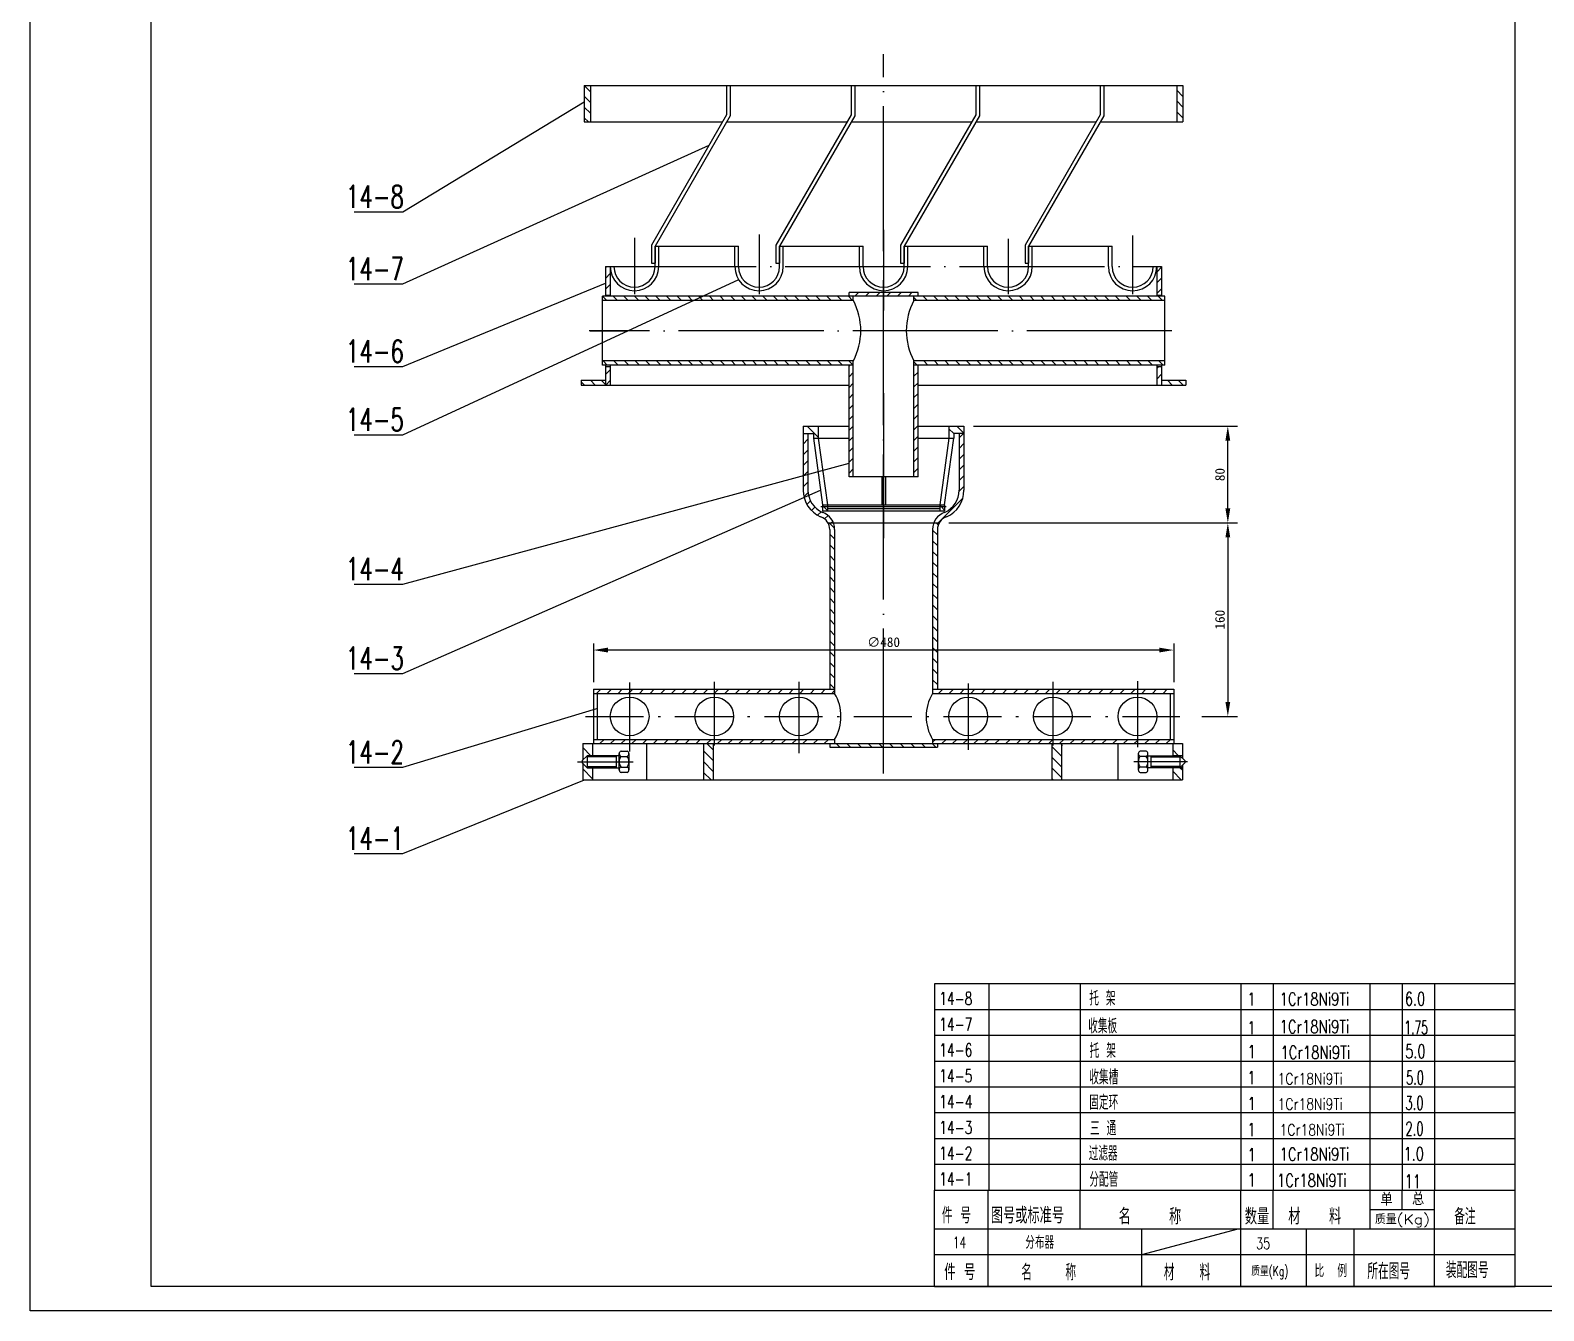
# Model space of a CAD drawing. Extents: x 20656 to 35402, y 221 to 10388.
# Drawn here: x 28274 to 32029, y 221 to 3398 of the extents above; entities that cross this region are included whole.
import ezdxf
from ezdxf.enums import TextEntityAlignment as Align

# ---------------------------------------------------------------- set-up
doc = ezdxf.new("R2010")
doc.units = 0
doc.header["$LTSCALE"] = 12
for name, pattern in [('ACAD_ISO10W100', [18.5, 12, -3, 0.5, -3]), ('DASHDOT-L', [90, 80, -5, 0, -5]), ('DASHDOT-M', [36, 30, -3, 0, -3])]:
    doc.linetypes.add(name, pattern=pattern)
doc.layers.get('0').update_dxf_attribs({"linetype": 'CONTINUOUS'})
for name, color, linetype in [('点划线', 1, 'ACAD_ISO10W100'), ('粗实线', 4, 'CONTINUOUS'), ('细实线', 7, 'CONTINUOUS'), ('长点划线', 1, 'DASHDOT-L')]:
    doc.layers.add(name, color=color, linetype=linetype)
doc.styles.add('HZ', font='romans.shx', dxfattribs={"width": 0.7, "height": 48, "bigfont": 'HLFSD.shx'})

msp = doc.modelspace()

# ---------------------------------------------------------------- linework, layer by layer
for p, q in [((31957.8, 281.3), (31957.8, 7645.6)), ((29198.1, 2948.1), (29648.5, 3220.4)), ((29198.1, 2768.9), (29958, 3113)), ((29198.1, 2394.9), (30031.5, 2779.5)), ((29198.1, 2564.2), (29701, 2770.7)), ((30614.5, 2415.9), (31269.2, 2415.9)), ((31245.2, 2211.9), (31245.2, 2379.9)), ((29198.1, 2024.2), (30305.5, 2324.3)), ((29198.1, 1802.5), (30234.5, 2257.6)), ((30552.7, 2175.9), (31269.2, 2175.9)), ((31245.2, 2139.9), (31245.2, 1731.9)), ((29671, 1877.1), (29671, 1780.6)), ((31075, 1860.5), (29707, 1860.5)), ((31111, 1877.1), (31111, 1780.6)), ((29198.1, 1569.8), (29679.5, 1715.2)), ((31180.7, 1695.9), (31269.2, 1695.9)), ((29198.1, 1355.8), (29649.1, 1538.4)), ((31957.8, 1032), (30517.8, 1032)), ((31957.8, 968), (30517.8, 968)), ((31957.8, 904), (30517.8, 904)), ((31957.8, 840), (30517.8, 840)), ((31957.8, 776), (30517.8, 776)), ((31957.8, 712), (30517.8, 712)), ((31957.8, 648), (30517.8, 648)), ((31957.8, 584), (30517.8, 584)), ((31598.7, 472.2), (31757.8, 472.2))]:
    msp.add_line(p, q)
at = {"color": 7}
for p, q in [((29663.5, 3245.9), (29648.5, 3260.9)), ((29663.5, 3219.4), (29648.5, 3234.4)), ((31133.5, 3234.3), (31118.5, 3249.3)), ((31133.5, 3260.8), (31133, 3261.3)), ((29663.5, 3192.9), (29648.5, 3207.9)), ((31133.5, 3207.8), (31118.5, 3222.8)), ((31133.5, 3181.3), (31118.5, 3196.3)), ((29658.6, 3171.3), (29648.5, 3181.4)), ((29701, 2808.9), (29704, 2811.9)), ((29701, 2782.4), (29713, 2794.4)), ((31069, 2798.1), (31081, 2810.1)), ((31069, 2771.6), (31081, 2783.6)), ((29701, 2755.9), (29708, 2762.9)), ((29708, 2762.9), (29713, 2767.9)), ((30319.9, 2738.4), (30328.9, 2747.4)), ((30346.4, 2738.4), (30355.4, 2747.4)), ((30372.9, 2738.4), (30381.9, 2747.4)), ((30399.4, 2738.4), (30408.4, 2747.4)), ((30426, 2738.4), (30435, 2747.4)), ((30452.5, 2738.4), (30461.5, 2747.4)), ((31069, 2745), (31081, 2757)), ((29704.2, 2727.9), (29693.7, 2738.4)), ((29730.7, 2727.9), (29720.2, 2738.4)), ((29757.3, 2727.9), (29746.8, 2738.4)), ((29783.8, 2727.9), (29773.3, 2738.4)), ((29810.3, 2727.9), (29799.8, 2738.4)), ((29836.8, 2727.9), (29826.3, 2738.4)), ((29863.3, 2727.9), (29852.8, 2738.4)), ((29889.8, 2727.9), (29879.3, 2738.4)), ((29916.4, 2727.9), (29905.9, 2738.4)), ((29942.9, 2727.9), (29932.4, 2738.4)), ((29969.4, 2727.9), (29958.9, 2738.4)), ((29995.9, 2727.9), (29985.4, 2738.4)), ((30022.4, 2727.9), (30011.9, 2738.4)), ((30048.9, 2727.9), (30038.4, 2738.4)), ((30075.5, 2727.9), (30065, 2738.4)), ((30102, 2727.9), (30091.5, 2738.4)), ((30128.5, 2727.9), (30118, 2738.4)), ((30155, 2727.9), (30144.5, 2738.4)), ((30181.5, 2727.9), (30171, 2738.4)), ((30208, 2727.9), (30197.5, 2738.4)), ((30234.6, 2727.9), (30224.1, 2738.4)), ((30261.1, 2727.9), (30250.6, 2738.4)), ((30287.6, 2727.9), (30277.1, 2738.4)), ((30314.1, 2727.9), (30303.6, 2738.4)), ((30473.2, 2727.9), (30466, 2735.1)), ((30499.7, 2727.9), (30489.2, 2738.4)), ((30526.2, 2727.9), (30515.7, 2738.4)), ((30552.8, 2727.9), (30542.3, 2738.4)), ((30579.3, 2727.9), (30568.8, 2738.4)), ((30605.8, 2727.9), (30595.3, 2738.4)), ((30632.3, 2727.9), (30621.8, 2738.4)), ((30658.8, 2727.9), (30648.3, 2738.4)), ((30685.3, 2727.9), (30674.8, 2738.4)), ((30711.9, 2727.9), (30701.4, 2738.4)), ((30738.4, 2727.9), (30727.9, 2738.4)), ((30764.9, 2727.9), (30754.4, 2738.4)), ((30791.4, 2727.9), (30780.9, 2738.4)), ((30817.9, 2727.9), (30807.4, 2738.4)), ((30844.4, 2727.9), (30833.9, 2738.4)), ((30871, 2727.9), (30860.5, 2738.4)), ((30897.5, 2727.9), (30887, 2738.4)), ((30924, 2727.9), (30913.5, 2738.4)), ((30950.5, 2727.9), (30940, 2738.4)), ((30977, 2727.9), (30966.5, 2738.4)), ((31003.5, 2727.9), (30993, 2738.4)), ((31030.1, 2727.9), (31019.6, 2738.4)), ((31056.6, 2727.9), (31046.1, 2738.4)), ((31083.1, 2727.9), (31072.6, 2738.4)), ((29705.6, 2567.4), (29695.1, 2577.9)), ((29701, 2543.8), (29713, 2555.8)), ((29732.1, 2567.4), (29721.6, 2577.9)), ((29758.7, 2567.4), (29748.2, 2577.9)), ((29785.2, 2567.4), (29774.7, 2577.9)), ((29811.7, 2567.4), (29801.2, 2577.9)), ((29838.2, 2567.4), (29827.7, 2577.9)), ((29864.7, 2567.4), (29854.2, 2577.9)), ((29891.2, 2567.4), (29880.7, 2577.9)), ((29917.8, 2567.4), (29907.3, 2577.9)), ((29944.3, 2567.4), (29933.8, 2577.9)), ((29970.8, 2567.4), (29960.3, 2577.9)), ((29997.3, 2567.4), (29986.8, 2577.9)), ((30023.8, 2567.4), (30013.3, 2577.9)), ((30050.3, 2567.4), (30039.8, 2577.9)), ((30076.9, 2567.4), (30066.4, 2577.9)), ((30103.4, 2567.4), (30092.9, 2577.9)), ((30129.9, 2567.4), (30119.4, 2577.9)), ((30156.4, 2567.4), (30145.9, 2577.9)), ((30182.9, 2567.4), (30172.4, 2577.9)), ((30209.4, 2567.4), (30198.9, 2577.9)), ((30236, 2567.4), (30225.5, 2577.9)), ((30262.5, 2567.4), (30252, 2577.9)), ((30289, 2567.4), (30278.5, 2577.9)), ((30315.5, 2567.4), (30305, 2577.9)), ((30305.5, 2564.9), (30308, 2567.4)), ((30474.6, 2567.4), (30466, 2576)), ((30466, 2566.3), (30467.1, 2567.4)), ((30501.1, 2567.4), (30490.6, 2577.9)), ((30527.6, 2567.4), (30517.1, 2577.9)), ((30554.2, 2567.4), (30543.7, 2577.9)), ((30580.7, 2567.4), (30570.2, 2577.9)), ((30607.2, 2567.4), (30596.7, 2577.9)), ((30633.7, 2567.4), (30623.2, 2577.9)), ((30660.2, 2567.4), (30649.7, 2577.9)), ((30686.7, 2567.4), (30676.2, 2577.9)), ((30713.3, 2567.4), (30702.8, 2577.9)), ((30739.8, 2567.4), (30729.3, 2577.9)), ((30766.3, 2567.4), (30755.8, 2577.9)), ((30792.8, 2567.4), (30782.3, 2577.9)), ((30819.3, 2567.4), (30808.8, 2577.9)), ((30845.8, 2567.4), (30835.3, 2577.9)), ((30872.4, 2567.4), (30861.9, 2577.9)), ((30898.9, 2567.4), (30888.4, 2577.9)), ((30925.4, 2567.4), (30914.9, 2577.9)), ((30951.9, 2567.4), (30941.4, 2577.9)), ((30978.4, 2567.4), (30967.9, 2577.9)), ((31004.9, 2567.4), (30994.4, 2577.9)), ((31031.5, 2567.4), (31021, 2577.9)), ((31058, 2567.4), (31047.5, 2577.9)), ((31069, 2559.4), (31074, 2564.4)), ((31084.5, 2567.4), (31074, 2577.9)), ((29649.1, 2517.9), (29641, 2526)), ((29675.6, 2517.9), (29663.6, 2529.9)), ((29701, 2519), (29690.1, 2529.9)), ((29701.6, 2517.9), (29713, 2529.3)), ((30305.5, 2538.4), (30316, 2548.9)), ((30305.5, 2511.9), (30316, 2522.4)), ((30466, 2539.8), (30476.5, 2550.3)), ((30466, 2513.3), (30476.5, 2523.8)), ((31069, 2532.9), (31081, 2544.9)), ((31080.5, 2517.9), (31081, 2518.4)), ((31107.5, 2517.9), (31095.5, 2529.9)), ((31134, 2517.9), (31122, 2529.9)), ((30305.5, 2485.4), (30316, 2495.9)), ((30466, 2486.8), (30476.5, 2497.3)), ((30305.5, 2458.8), (30316, 2469.3)), ((30305.5, 2432.3), (30316, 2442.8)), ((30466, 2460.2), (30476.5, 2470.7)), ((30466, 2433.7), (30476.5, 2444.2)), ((30229, 2388.7), (30201.8, 2415.9)), ((30229, 2415.3), (30228.4, 2415.9)), ((30305.5, 2405.8), (30316, 2416.3)), ((30466, 2407.2), (30476.5, 2417.7)), ((30565, 2397.5), (30553, 2409.5)), ((30590.5, 2398.5), (30573.1, 2415.9)), ((30193.3, 2397.9), (30191.5, 2399.7)), ((30191.5, 2397.9), (30191.5, 2397.9)), ((30191.5, 2371.4), (30203.5, 2383.4)), ((30305.5, 2379.3), (30316, 2389.8)), ((30466, 2380.7), (30476.5, 2391.2)), ((30578.5, 2387.1), (30589.3, 2397.9)), ((30578.5, 2360.6), (30590.5, 2372.6)), ((30191.5, 2344.8), (30203.5, 2356.8)), ((30191.5, 2318.3), (30203.5, 2330.3)), ((30305.5, 2352.8), (30316, 2363.3)), ((30305.5, 2326.3), (30316, 2336.8)), ((30466, 2354.2), (30476.5, 2364.7)), ((30466, 2327.7), (30476.5, 2338.2)), ((30578.5, 2334.1), (30590.5, 2346.1)), ((30191.5, 2291.8), (30203.5, 2303.8)), ((30305.5, 2299.7), (30316, 2310.2)), ((30466, 2301.1), (30476.5, 2311.6)), ((30578.5, 2307.6), (30590.5, 2319.6)), ((30578.5, 2281.1), (30590.5, 2293.1)), ((30191.5, 2265.3), (30203.5, 2277.3)), ((30578.4, 2254.5), (30590.5, 2266.5)), ((30193.4, 2240.7), (30203.8, 2251.1)), ((30200.9, 2221.7), (30209.8, 2230.5)), ((30242.2, 2216.4), (30239.5, 2219.1)), ((30251.5, 2207.1), (30242.2, 2216.4)), ((30526.4, 2175.9), (30587.7, 2237.2)), ((30533.9, 2216.4), (30530.5, 2219.8)), ((30542.5, 2207.8), (30533.9, 2216.4)), ((30212.3, 2206.6), (30220.8, 2215.1)), ((30227.3, 2195), (30236.1, 2203.8)), ((30244.7, 2185.9), (30253.2, 2194.4)), ((30261.2, 2175.9), (30264.9, 2179.6)), ((30269.4, 2162.7), (30256.2, 2175.9)), ((30269.5, 2136.1), (30257.5, 2148.1)), ((30524.5, 2146.3), (30512.5, 2158.3)), ((30526.4, 2170.9), (30521.4, 2175.9)), ((30269.5, 2109.6), (30257.5, 2121.6)), ((30524.5, 2119.8), (30512.5, 2131.8)), ((30524.5, 2093.2), (30512.5, 2105.2)), ((30269.5, 2083.1), (30257.5, 2095.1)), ((30269.5, 2056.6), (30257.5, 2068.6)), ((30524.5, 2066.7), (30512.5, 2078.7)), ((30269.5, 2030), (30257.5, 2042)), ((30524.5, 2040.2), (30512.5, 2052.2)), ((30269.5, 2003.5), (30257.5, 2015.5)), ((30524.5, 2013.7), (30512.5, 2025.7)), ((30524.5, 1987.2), (30512.5, 1999.2)), ((30269.5, 1977), (30257.5, 1989)), ((30269.5, 1950.5), (30257.5, 1962.5)), ((30524.5, 1960.7), (30512.5, 1972.7)), ((30269.5, 1924), (30257.5, 1936)), ((30524.5, 1934.1), (30512.5, 1946.1)), ((30524.5, 1907.6), (30512.5, 1919.6)), ((30269.5, 1897.5), (30257.5, 1909.5)), ((30269.5, 1870.9), (30257.5, 1882.9)), ((30524.5, 1881.1), (30512.5, 1893.1)), ((30269.5, 1844.4), (30257.5, 1856.4)), ((30524.5, 1854.6), (30512.5, 1866.6)), ((30269.5, 1817.9), (30257.5, 1829.9)), ((30269.5, 1791.4), (30257.5, 1803.4)), ((30524.5, 1828.1), (30512.5, 1840.1)), ((30524.5, 1801.6), (30512.5, 1813.6)), ((30269.5, 1764.9), (30257.5, 1776.9)), ((30524.5, 1775), (30512.5, 1787)), ((29679.1, 1752.9), (29689.6, 1763.4)), ((29705.6, 1752.9), (29716.1, 1763.4)), ((29732.1, 1752.9), (29742.6, 1763.4)), ((29758.7, 1752.9), (29761, 1755.2)), ((29761, 1755.2), (29769.2, 1763.4)), ((29785.2, 1752.9), (29795.7, 1763.4)), ((29811.7, 1752.9), (29822.2, 1763.4)), ((29838.2, 1752.9), (29848.7, 1763.4)), ((29864.7, 1752.9), (29875.2, 1763.4)), ((29891.2, 1752.9), (29901.7, 1763.4)), ((29917.8, 1752.9), (29928.3, 1763.4)), ((29944.3, 1752.9), (29954.8, 1763.4)), ((29970.8, 1752.9), (29971, 1753.1)), ((29971, 1753.1), (29981.3, 1763.4)), ((29997.3, 1752.9), (30007.8, 1763.4)), ((30023.8, 1752.9), (30034.3, 1763.4)), ((30050.3, 1752.9), (30060.8, 1763.4)), ((30076.9, 1752.9), (30087.4, 1763.4)), ((30103.4, 1752.9), (30113.9, 1763.4)), ((30129.9, 1752.9), (30140.4, 1763.4)), ((30156.4, 1752.9), (30166.9, 1763.4)), ((30182.9, 1752.9), (30193.4, 1763.4)), ((30209.4, 1752.9), (30219.9, 1763.4)), ((30236, 1752.9), (30246.5, 1763.4)), ((30262.5, 1752.9), (30269.5, 1759.9)), ((30527.6, 1752.9), (30538.1, 1763.4)), ((30554.2, 1752.9), (30564.7, 1763.4)), ((30580.7, 1752.9), (30591.2, 1763.4)), ((30607.2, 1752.9), (30617.7, 1763.4)), ((30633.7, 1752.9), (30644.2, 1763.4)), ((30660.2, 1752.9), (30670.7, 1763.4)), ((30686.7, 1752.9), (30697.2, 1763.4)), ((30713.3, 1752.9), (30723.8, 1763.4)), ((30739.8, 1752.9), (30750.3, 1763.4)), ((30766.3, 1752.9), (30776.8, 1763.4)), ((30792.8, 1752.9), (30803.3, 1763.4)), ((30819.3, 1752.9), (30829.8, 1763.4)), ((30845.8, 1752.9), (30856.3, 1763.4)), ((30872.4, 1752.9), (30882.9, 1763.4)), ((30898.9, 1752.9), (30909.4, 1763.4)), ((30925.4, 1752.9), (30935.9, 1763.4)), ((30951.9, 1752.9), (30962.4, 1763.4)), ((30978.4, 1752.9), (30988.9, 1763.4)), ((31004.9, 1752.9), (31015.4, 1763.4)), ((31031.5, 1752.9), (31042, 1763.4)), ((31058, 1752.9), (31068.5, 1763.4)), ((31084.5, 1752.9), (31095, 1763.4)), ((31111, 1752.9), (31111, 1752.9)), ((29664.5, 1598.4), (29644.5, 1618.4)), ((29671, 1638.7), (29671.2, 1638.9)), ((29687.2, 1628.4), (29697.7, 1638.9)), ((29713.7, 1628.4), (29724.2, 1638.9)), ((29740.2, 1628.4), (29750.7, 1638.9)), ((29766.7, 1628.4), (29777.2, 1638.9)), ((29793.3, 1628.4), (29803.8, 1638.9)), ((29819.8, 1628.4), (29830.3, 1638.9)), ((29846.3, 1628.4), (29856.8, 1638.9)), ((29872.8, 1628.4), (29883.3, 1638.9)), ((29899.3, 1628.4), (29909.8, 1638.9)), ((29925.8, 1628.4), (29936.3, 1638.9)), ((29952.4, 1628.4), (29962.9, 1638.9)), ((29968.5, 1612.6), (29952.7, 1628.4)), ((29978.9, 1628.4), (29989.4, 1638.9)), ((30005.4, 1628.4), (30015.9, 1638.9)), ((30031.9, 1628.4), (30042.4, 1638.9)), ((30058.4, 1628.4), (30068.9, 1638.9)), ((30084.9, 1628.4), (30095.4, 1638.9)), ((30111.5, 1628.4), (30122, 1638.9)), ((30138, 1628.4), (30148.5, 1638.9)), ((30164.5, 1628.4), (30175, 1638.9)), ((30191, 1628.4), (30201.5, 1638.9)), ((30217.5, 1628.4), (30228, 1638.9)), ((30244, 1628.4), (30254.5, 1638.9)), ((30282.4, 1619.4), (30273.4, 1628.4)), ((30308.9, 1619.4), (30299.9, 1628.4)), ((30335.4, 1619.4), (30326.4, 1628.4)), ((30361.9, 1619.4), (30352.9, 1628.4)), ((30388.5, 1619.4), (30379.5, 1628.4)), ((30415, 1619.4), (30406, 1628.4)), ((30441.5, 1619.4), (30432.5, 1628.4)), ((30468, 1619.4), (30459, 1628.4)), ((30494.5, 1619.4), (30485.5, 1628.4)), ((30521, 1619.4), (30512, 1628.4)), ((30512.5, 1631.7), (30519.7, 1638.9)), ((30535.7, 1628.4), (30546.2, 1638.9)), ((30562.2, 1628.4), (30572.7, 1638.9)), ((30588.8, 1628.4), (30599.3, 1638.9)), ((30615.3, 1628.4), (30625.8, 1638.9)), ((30641.8, 1628.4), (30652.3, 1638.9)), ((30668.3, 1628.4), (30678.8, 1638.9)), ((30694.8, 1628.4), (30705.3, 1638.9)), ((30721.3, 1628.4), (30731.8, 1638.9)), ((30747.9, 1628.4), (30758.4, 1638.9)), ((30774.4, 1628.4), (30784.9, 1638.9)), ((30800.9, 1628.4), (30811, 1638.5)), ((30832.5, 1597.1), (30808.5, 1621.1)), ((30811, 1638.5), (30811.4, 1638.9)), ((30827.4, 1628.4), (30837.9, 1638.9)), ((30835, 1623.6), (30830.2, 1628.4)), ((30853.9, 1628.4), (30864.4, 1638.9)), ((30880.4, 1628.4), (30890.9, 1638.9)), ((30907, 1628.4), (30917.5, 1638.9)), ((30933.5, 1628.4), (30944, 1638.9)), ((30960, 1628.4), (30970.5, 1638.9)), ((30986.5, 1628.4), (30997, 1638.9)), ((31013, 1628.4), (31021, 1636.4)), ((31021, 1636.4), (31023.5, 1638.9)), ((31039.5, 1628.4), (31050, 1638.9)), ((31066.1, 1628.4), (31076.6, 1638.9)), ((31092.6, 1628.4), (31103.1, 1638.9)), ((29968.5, 1586.1), (29944.5, 1610.1)), ((29968.5, 1559.6), (29944.5, 1583.6)), ((30832.5, 1570.6), (30808.5, 1594.6)), ((31122.9, 1598.4), (31108.5, 1612.8)), ((29668.5, 1541.4), (29644.5, 1565.4)), ((29963.1, 1538.4), (29944.5, 1557.1)), ((30832.5, 1544.1), (30808.5, 1568.1)), ((30811.6, 1538.4), (30808.5, 1541.6)), ((31129.8, 1538.4), (31108.5, 1559.8)), ((31132.5, 1562.3), (31126.4, 1568.4))]:
    msp.add_line(p, q, dxfattribs=at)
at = {"color": 4, "linetype": 'Continuous'}
for p, q in [((29643.5, 1586.4), (29643.5, 1580.4)), ((29655.5, 1598.4), (29655.5, 1568.4)), ((29727.5, 1598.4), (29727.5, 1568.4)), ((29735, 1563.2), (29735, 1603.6)), ((29739.6, 1610), (29754.5, 1610)), ((29739.6, 1596.7), (29754.5, 1596.7)), ((29759, 1603.6), (29759, 1563.2)), ((31023, 1603.6), (31023, 1563.2)), ((31042.4, 1610), (31027.5, 1610)), ((31042.4, 1596.7), (31027.5, 1596.7)), ((31047, 1563.2), (31047, 1603.6)), ((31054.5, 1598.4), (31054.5, 1568.4)), ((31126.5, 1598.4), (31126.5, 1568.4)), ((31138.5, 1586.4), (31138.5, 1580.4)), ((29739.6, 1570.1), (29754.5, 1570.1)), ((29754.5, 1556.9), (29739.6, 1556.9)), ((31042.4, 1570.1), (31027.5, 1570.1)), ((31027.5, 1556.9), (31042.4, 1556.9)), ((30517.8, 424.5), (30517.8, 520)), ((30650.9, 424.5), (30650.9, 520)), ((30878.8, 424.5), (30878.8, 520)), ((31277.8, 424.5), (31277.8, 520)), ((31357.3, 424.5), (31357.3, 520)), ((31598.7, 424.5), (31598.7, 520)), ((31678.2, 472.2), (31678.2, 520)), ((31757.8, 424.5), (31757.8, 520)), ((30517.8, 281.3), (30517.8, 424.5)), ((30650.9, 281.3), (30650.9, 424.5)), ((31032.2, 281.3), (31032.2, 424.5)), ((31032.2, 281.3), (31032.2, 424.5)), ((31277.8, 281.3), (31277.8, 424.5)), ((31277.8, 281.3), (31277.8, 424.5)), ((31439.5, 424.5), (31439.5, 281.3)), ((31439.5, 424.5), (31439.5, 281.3)), ((31558.9, 281.3), (31558.9, 424.5)), ((31558.9, 281.3), (31558.9, 424.5)), ((31757.8, 281.3), (31757.8, 424.5)), ((31757.8, 281.3), (31757.8, 424.5))]:
    msp.add_line(p, q, dxfattribs=at)
at = {"color": 1, "linetype": 'DASHDOT-M'}
for p, q in [((29729.4, 1583.4), (29765, 1583.4)), ((31052.6, 1583.4), (31017, 1583.4))]:
    msp.add_line(p, q, dxfattribs=at)
at = {"color": 4}
for p, q in [((30517.8, 1032), (30517.8, 968)), ((30651.8, 1032), (30651.8, 968)), ((30878.8, 1032), (30878.8, 968)), ((31277.8, 1032), (31277.8, 968)), ((31357.8, 1032), (31357.8, 968)), ((31597.8, 1032), (31597.8, 968)), ((31677.8, 1032), (31677.8, 840)), ((31757.8, 1032), (31757.8, 968)), ((30517.8, 968), (30517.8, 904)), ((30651.8, 968), (30651.8, 904)), ((30878.8, 968), (30878.8, 904)), ((31277.8, 968), (31277.8, 904)), ((31357.8, 968), (31357.8, 904)), ((31597.8, 968), (31597.8, 904)), ((31757.8, 968), (31757.8, 904)), ((30517.8, 904), (30517.8, 840)), ((30651.8, 904), (30651.8, 840)), ((30878.8, 904), (30878.8, 840)), ((31277.8, 904), (31277.8, 840)), ((31357.8, 904), (31357.8, 840)), ((31597.8, 904), (31597.8, 840)), ((31757.8, 904), (31757.8, 840)), ((30517.8, 840), (30517.8, 776)), ((30651.8, 840), (30651.8, 776)), ((30878.8, 840), (30878.8, 776)), ((31277.8, 840), (31277.8, 776)), ((31357.8, 840), (31357.8, 776)), ((31597.8, 840), (31597.8, 776)), ((31677.8, 840), (31677.8, 776)), ((31757.8, 840), (31757.8, 776)), ((30517.8, 776), (30517.8, 712)), ((30651.8, 776), (30651.8, 712)), ((30878.8, 776), (30878.8, 712)), ((31277.8, 776), (31277.8, 712)), ((31357.8, 776), (31357.8, 712)), ((31597.8, 776), (31597.8, 712)), ((31677.8, 776), (31677.8, 712)), ((31757.8, 776), (31757.8, 712)), ((30517.8, 712), (30517.8, 648)), ((30651.8, 712), (30651.8, 648)), ((30878.8, 712), (30878.8, 648)), ((31277.8, 712), (31277.8, 648)), ((31357.8, 712), (31357.8, 648)), ((31597.8, 712), (31597.8, 648)), ((31677.8, 712), (31677.8, 648)), ((31757.8, 712), (31757.8, 648)), ((30517.8, 648), (30517.8, 584)), ((30651.8, 648), (30651.8, 584)), ((30878.8, 648), (30878.8, 584)), ((31277.8, 648), (31277.8, 584)), ((31357.8, 648), (31357.8, 584)), ((31597.8, 648), (31597.8, 584)), ((31677.8, 648), (31677.8, 584)), ((31757.8, 648), (31757.8, 584)), ((30517.8, 584), (30517.8, 520)), ((30651.8, 584), (30651.8, 520)), ((30878.8, 584), (30878.8, 520)), ((31277.8, 584), (31277.8, 520)), ((31357.8, 584), (31357.8, 520)), ((31597.8, 584), (31597.8, 520)), ((31677.8, 584), (31677.8, 520)), ((31757.8, 584), (31757.8, 520)), ((30650.9, 424.5), (30650.9, 520)), ((30878.8, 424.5), (30878.8, 520)), ((31277.8, 424.5), (31277.8, 520)), ((31357.3, 424.5), (31357.3, 520)), ((31598.7, 424.5), (31598.7, 520)), ((31678.2, 472.2), (31678.2, 520)), ((31757.8, 424.5), (31757.8, 520))]:
    msp.add_line(p, q, dxfattribs=at)
at = {"color": 7, "linetype": 'Continuous'}
for p, q in [((30517.8, 520), (31957.6, 520)), ((30517.8, 424.5), (31957.8, 424.5)), ((31032.2, 360.8), (31270.9, 424.5)), ((30517.8, 360.8), (31957.8, 360.8)), ((31949.8, 281.3), (30517.8, 281.3))]:
    msp.add_line(p, q, dxfattribs=at)
at = {"color": 4, "linetype": 'Continuous'}
for centre, radius, start, end in [((29742.1, 1603.3), 7.09, 110.6783, 249.3217), ((29756.6, 1583.4), 21.5, 141.9181, 218.0819), ((29752, 1603.3), 7.09, 290.6783, 69.3217), ((29737.5, 1583.4), 21.5, 321.9181, 38.0819), ((31030.1, 1603.3), 7.09, 110.6783, 249.3217), ((31044.5, 1583.4), 21.5, 141.9181, 218.0819), ((31039.9, 1603.3), 7.09, 290.6783, 69.3217), ((31025.4, 1583.4), 21.5, 321.9181, 38.0819), ((29742.1, 1563.5), 7.09, 110.6783, 249.3217), ((29752, 1563.5), 7.09, 290.6783, 69.3217), ((31030.1, 1563.5), 7.09, 110.6783, 249.3217), ((31039.9, 1563.5), 7.09, 290.6783, 69.3217)]:
    msp.add_arc(centre, radius, start, end, dxfattribs=at)
for points in [[(31239.2, 2379.9), (31251.2, 2379.9), (31245.2, 2415.9)], [(31239.2, 2211.9), (31251.2, 2211.9), (31245.2, 2175.9)], [(31239.2, 2139.9), (31251.2, 2139.9), (31245.2, 2175.9)], [(29707, 1866.5), (29707, 1854.5), (29671, 1860.5)], [(31075, 1866.5), (31075, 1854.5), (31111, 1860.5)], [(31239.2, 1731.9), (31251.2, 1731.9), (31245.2, 1695.9)]]:
    msp.add_solid(points)
at = {"layer": '点划线', "color": 1, "linetype": 'DASHDOT-M'}
for p, q in [((30391, 1553.9), (30391, 3339)), ((30082, 2891.6), (30082, 2743.7)), ((30391, 2903.5), (30391, 2703.4)), ((29773, 2883.2), (29773, 2743.5)), ((30700, 2880.8), (30700, 2743.5)), ((31009, 2889.1), (31009, 2743.5)), ((29715.1, 2811.9), (31081, 2811.9)), ((31106.6, 2652.9), (29660.8, 2652.9)), ((29663.4, 2652.9), (29754.1, 2652.9)), ((30391, 2497.9), (30391, 2137.3)), ((30235.7, 2216.4), (30546, 2216.4)), ((29631.8, 1583.4), (29765, 1583.4)), ((29636.9, 1583.4), (29770.1, 1583.4)), ((29646.1, 1583.4), (29682.9, 1583.4)), ((31145.1, 1583.4), (31011.9, 1583.4)), ((31135.9, 1583.4), (31099.1, 1583.4))]:
    msp.add_line(p, q, dxfattribs=at)
at = {"layer": '点划线', "color": 1, "linetype": 'ACAD_ISO10W100'}
msp.add_line((29651.5, 1695.9), (31126.5, 1695.9), dxfattribs=at)
at = {"layer": '粗实线', "color": 4, "linetype": 'Continuous'}
for p, q in [((28573.8, 281.3), (28573.8, 10241.3)), ((29641, 2529.9), (29641, 2517.9)), ((31141, 2529.9), (31141, 2517.9)), ((30191.5, 2415.9), (30191.5, 2257.2)), ((30229, 2415.9), (30229, 2385.9)), ((30553, 2415.9), (30553, 2385.9)), ((30203.5, 2397.9), (30203.5, 2257.2)), ((30578.5, 2397.9), (30578.5, 2257.2)), ((30386.5, 2289.9), (30386.5, 2220.9)), ((30395.5, 2289.9), (30395.5, 2220.9)), ((30239.5, 2220.9), (30239.5, 2205.9)), ((30251.5, 2220.9), (30251.5, 2205.9)), ((30530.5, 2220.9), (30530.5, 2205.9)), ((30542.5, 2220.9), (30542.5, 2205.9)), ((30253.3, 2175.9), (30528.7, 2175.9)), ((30257.5, 2175.9), (30524.5, 2175.9)), ((30257.5, 2159.8), (30257.5, 1763.4)), ((30269.5, 2159.8), (30269.5, 1752.9)), ((30512.5, 2159.8), (30512.5, 1752.9)), ((30524.5, 2159.8), (30524.5, 1763.4)), ((29671, 1763.4), (29671, 1628.4)), ((29671, 1763.4), (30269.5, 1763.4)), ((29671, 1752.9), (30269.5, 1752.9)), ((29680, 1752.9), (29680, 1638.9)), ((30512.5, 1763.4), (31111, 1763.4)), ((30512.5, 1752.9), (31111, 1752.9)), ((31102, 1752.9), (31102, 1638.9)), ((31111, 1763.4), (31111, 1628.4)), ((29644.5, 1628.4), (29644.5, 1587.3)), ((29668.5, 1628.4), (29668.5, 1598.4)), ((29671, 1638.9), (30269.5, 1638.9)), ((29671, 1628.4), (31111, 1628.4)), ((29944.5, 1628.4), (29944.5, 1538.4)), ((29968.5, 1628.4), (29968.5, 1538.4)), ((30257.5, 1628.4), (30257.5, 1619.4)), ((30257.5, 1619.4), (30524.5, 1619.4)), ((30269.5, 1638.9), (30269.5, 1628.4)), ((30512.5, 1638.9), (31111, 1638.9)), ((30512.5, 1638.9), (30512.5, 1628.4)), ((30524.5, 1628.4), (30524.5, 1619.4)), ((30808.5, 1628.4), (30808.5, 1538.4)), ((30832.5, 1628.4), (30832.5, 1538.4)), ((31108.5, 1628.4), (31108.5, 1598.4)), ((31132.5, 1628.4), (31132.5, 1592.4)), ((29643.5, 1586.4), (29655.5, 1598.4)), ((29643.5, 1580.4), (29655.5, 1568.4)), ((29644.5, 1579.5), (29644.5, 1538.4)), ((29735, 1598.4), (29655.5, 1598.4)), ((29735, 1568.4), (29735, 1598.4)), ((31047, 1568.4), (31047, 1598.4)), ((31047, 1598.4), (31126.5, 1598.4)), ((31138.5, 1586.4), (31126.5, 1598.4)), ((31138.5, 1580.4), (31126.5, 1568.4)), ((29655.5, 1568.4), (29735, 1568.4)), ((29668.5, 1568.4), (29668.5, 1538.4)), ((31126.5, 1568.4), (31047, 1568.4)), ((31108.5, 1568.4), (31108.5, 1538.4)), ((31132.5, 1574.4), (31132.5, 1538.4)), ((35341.8, 281.3), (28573.8, 281.3)), ((30517.8, 281.3), (31957.8, 281.3))]:
    msp.add_line(p, q, dxfattribs=at)
at = {"layer": '粗实线'}
for p, q in [((29648.5, 3261.3), (31133.5, 3261.3)), ((29648.5, 3261.3), (29648.5, 3171.3)), ((29663.5, 3261.3), (29663.5, 3171.3)), ((30001.7, 3261.3), (30001.7, 3188.7)), ((30001.7, 3261.3), (30010.7, 3261.3)), ((30010.7, 3261.3), (30010.7, 3186.3)), ((30310.7, 3261.3), (30319.7, 3261.3)), ((30310.7, 3261.3), (30310.7, 3188.7)), ((30319.7, 3261.3), (30319.7, 3186.3)), ((30619.7, 3261.3), (30628.7, 3261.3)), ((30619.7, 3261.3), (30619.7, 3188.7)), ((30628.7, 3261.3), (30628.7, 3186.3)), ((30928.7, 3261.3), (30937.7, 3261.3)), ((30928.7, 3261.3), (30928.7, 3188.7)), ((30937.7, 3261.3), (30937.7, 3186.3)), ((31118.5, 3261.3), (31118.5, 3171.3)), ((31133.5, 3261.3), (31133.5, 3171.3)), ((29648.5, 3171.3), (29991.7, 3171.3)), ((30001.7, 3188.7), (29815, 2865.3)), ((30010.7, 3186.3), (29824, 2862.9)), ((30002.1, 3171.3), (30300.7, 3171.3)), ((30310.7, 3188.7), (30124, 2865.3)), ((30319.7, 3186.3), (30133, 2862.9)), ((30311.1, 3171.3), (30609.7, 3171.3)), ((30619.7, 3188.7), (30433, 2865.3)), ((30628.7, 3186.3), (30442, 2862.9)), ((30620.1, 3171.3), (30918.7, 3171.3)), ((30928.7, 3188.7), (30742, 2865.3)), ((30937.7, 3186.3), (30751, 2862.9)), ((30929.1, 3171.3), (31133.5, 3171.3)), ((29815, 2865.3), (29815, 2820.3)), ((29824, 2862.9), (30031, 2862.9)), ((29824, 2811.9), (29824, 2862.9)), ((29824, 2862.9), (29824, 2820.3)), ((29833, 2811.9), (29833, 2862.9)), ((30022, 2811.9), (30022, 2862.9)), ((30031, 2811.9), (30031, 2862.9)), ((30124, 2865.3), (30124, 2820.3)), ((30133, 2862.9), (30340, 2862.9)), ((30133, 2811.9), (30133, 2862.9)), ((30133, 2862.9), (30133, 2820.3)), ((30133, 2811.9), (30133, 2862.9)), ((30142, 2811.9), (30142, 2862.9)), ((30331, 2811.9), (30331, 2862.9)), ((30340, 2811.9), (30340, 2862.9)), ((30433, 2865.3), (30433, 2820.3)), ((30442, 2862.9), (30649, 2862.9)), ((30442, 2811.9), (30442, 2862.9)), ((30442, 2862.9), (30442, 2820.3)), ((30442, 2811.9), (30442, 2862.9)), ((30451, 2811.9), (30451, 2862.9)), ((30640, 2811.9), (30640, 2862.9)), ((30649, 2811.9), (30649, 2862.9)), ((30742, 2865.3), (30742, 2820.3)), ((30751, 2862.9), (30958, 2862.9)), ((30751, 2811.9), (30751, 2862.9)), ((30751, 2862.9), (30751, 2820.3)), ((30751, 2811.9), (30751, 2862.9)), ((30760, 2811.9), (30760, 2862.9)), ((30949, 2811.9), (30949, 2862.9)), ((30958, 2811.9), (30958, 2862.9)), ((29815, 2820.3), (29824, 2820.3)), ((30124, 2820.3), (30133, 2820.3)), ((30433, 2820.3), (30442, 2820.3)), ((30742, 2820.3), (30751, 2820.3)), ((29701, 2811.9), (29722, 2811.9)), ((29701, 2811.9), (29701, 2738.4)), ((29713, 2811.9), (29713, 2738.4)), ((31060, 2811.9), (31081, 2811.9)), ((31069, 2811.9), (31069, 2738.4)), ((31081, 2811.9), (31081, 2738.4)), ((29701, 2741.4), (29713, 2741.4)), ((30305.5, 2738.4), (30305.5, 2747.4)), ((30476.5, 2747.4), (30305.5, 2747.4)), ((30476.5, 2738.4), (30476.5, 2747.4)), ((31069, 2741.4), (31081, 2741.4)), ((31088.5, 2738.4), (29693.5, 2738.4)), ((29693.5, 2567.4), (29693.5, 2738.4)), ((30316, 2727.9), (29693.5, 2727.9)), ((30316, 2727.9), (30316, 2738.4)), ((30466, 2727.9), (30466, 2738.4)), ((31088.5, 2727.9), (30466, 2727.9)), ((31088.5, 2567.4), (31088.5, 2738.4)), ((30316, 2577.9), (29693.5, 2577.9)), ((30316, 2567.4), (29693.5, 2567.4)), ((29701, 2567.4), (29701, 2517.9)), ((29701, 2564.4), (29713, 2564.4)), ((29713, 2567.4), (29713, 2517.9)), ((30305.5, 2289.9), (30305.5, 2567.4)), ((30316, 2289.9), (30316, 2577.9)), ((30466, 2289.9), (30466, 2577.9)), ((31088.5, 2577.9), (30466, 2577.9)), ((31088.5, 2567.4), (30466, 2567.4)), ((30476.5, 2289.9), (30476.5, 2567.4)), ((31069, 2567.4), (31069, 2517.9)), ((31069, 2564.4), (31081, 2564.4)), ((31081, 2567.4), (31081, 2517.9)), ((29641, 2529.9), (29701, 2529.9)), ((29641, 2517.9), (30305.5, 2517.9)), ((30476.5, 2517.9), (31141, 2517.9)), ((31081, 2529.9), (31141, 2529.9)), ((30191.5, 2415.9), (30305.5, 2415.9)), ((30191.5, 2415.9), (30305.5, 2415.9)), ((30191.5, 2415.9), (30191.5, 2397.9)), ((30476.5, 2415.9), (30590.5, 2415.9)), ((30476.5, 2415.9), (30590.5, 2415.9)), ((30590.5, 2415.9), (30590.5, 2257.2)), ((30590.5, 2415.9), (30590.5, 2397.9)), ((30191.5, 2397.9), (30217, 2397.9)), ((30217, 2397.9), (30217, 2385.9)), ((30217, 2385.9), (30305.5, 2385.9)), ((30217, 2385.9), (30239.5, 2220.9)), ((30229, 2385.9), (30251.5, 2220.9)), ((30476.5, 2385.9), (30565, 2385.9)), ((30553, 2385.9), (30530.5, 2220.9)), ((30542.5, 2220.9), (30565, 2385.9)), ((30590.5, 2397.9), (30565, 2397.9)), ((30565, 2397.9), (30565, 2385.9)), ((30476.5, 2289.9), (30305.5, 2289.9)), ((30239.5, 2220.9), (30542.5, 2220.9)), ((30239.5, 2205.9), (30542.5, 2205.9)), ((30251.5, 2211.9), (30530.5, 2211.9)), ((29644.5, 1628.4), (31132.5, 1628.4)), ((29803.7, 1538.4), (29803.7, 1628.4)), ((30973.3, 1538.4), (30973.3, 1628.4)), ((29655.5, 1598.4), (29673.5, 1598.4)), ((31132.5, 1598.4), (31108.5, 1598.4)), ((29655.5, 1568.4), (29673.5, 1568.4)), ((31132.5, 1568.4), (31108.5, 1568.4)), ((29644.5, 1538.4), (31132.5, 1538.4))]:
    msp.add_line(p, q, dxfattribs=at)
at = {"layer": '粗实线', "color": 6, "linetype": 'Continuous'}
for p, q in [((29727.5, 1595.4), (29655.5, 1595.4)), ((31054.5, 1595.4), (31126.5, 1595.4)), ((29655.5, 1571.4), (29727.5, 1571.4)), ((31126.5, 1571.4), (31054.5, 1571.4))]:
    msp.add_line(p, q, dxfattribs=at)
at = {"layer": '粗实线'}
for centre in [(29761, 1695.9), (29971, 1695.9), (30181, 1695.9), (30601, 1695.9), (30811, 1695.9), (31021, 1695.9)]:
    msp.add_circle(centre, 48, dxfattribs=at)
for centre, radius, start, end in [((29773, 2811.9), 60, 180, 0), ((29773, 2811.9), 51, 180, 0), ((30082, 2811.9), 60, 180, 0), ((30082, 2811.9), 51, 180, 0), ((30391, 2811.9), 60, 180, 0), ((30391, 2811.9), 51, 180, 0), ((30700, 2811.9), 60, 180, 0), ((30700, 2811.9), 51, 180, 0), ((31009, 2811.9), 60, 180, 0), ((31009, 2811.9), 51, 180, 0), ((30173, 2652.9), 161.5, 332.3249, 27.6751), ((30609, 2652.9), 161.5, 152.3249, 207.6751), ((30175, 1695.9), 110.3, 328.8941, 31.1059), ((30607, 1695.9), 110.3, 148.8941, 211.1059)]:
    msp.add_arc(centre, radius, start, end, dxfattribs=at)
at = {"layer": '粗实线', "color": 4, "linetype": 'Continuous'}
for centre, radius, start, end in [((30263.5, 2257.2), 72, 180, 246.4206), ((30263.5, 2257.2), 60, 180, 246.4206), ((30518.5, 2257.2), 60, 293.5794, 360), ((30518.5, 2257.2), 72, 293.5794, 360), ((30224.5, 2159.8), 33, 360, 70.5304), ((30224.5, 2159.8), 45, 360, 70.5304), ((30557.5, 2159.8), 45, 109.4696, 180), ((30557.5, 2159.8), 33, 109.4696, 180)]:
    msp.add_arc(centre, radius, start, end, dxfattribs=at)
at = {"layer": '细实线', "color": 7, "linetype": 'Continuous'}
for p, q in [((28273.8, 221.3), (28273.8, 10301.3)), ((29077.1, 2948.1), (29198.1, 2948.1)), ((29077.1, 2768.9), (29198.1, 2768.9)), ((29077.1, 2564.2), (29198.1, 2564.2)), ((29077.1, 2394.9), (29198.1, 2394.9)), ((29077.1, 2024.2), (29198.1, 2024.2)), ((29077.1, 1802.5), (29198.1, 1802.5)), ((29077.1, 1569.8), (29198.1, 1569.8)), ((29077.1, 1355.8), (29198.1, 1355.8)), ((35401.8, 221.3), (28273.8, 221.3))]:
    msp.add_line(p, q, dxfattribs=at)
at = {"layer": '长点划线'}
for p, q in [((29761, 1779.7), (29761, 1608.5)), ((29971, 1781.7), (29971, 1623.4)), ((30181, 1781.7), (30181, 1604.5)), ((30601, 1777.6), (30601, 1612.6)), ((30811, 1781.7), (30811, 1623.4)), ((31021, 1783.7), (31021, 1619.9))]:
    msp.add_line(p, q, dxfattribs=at)

# ---------------------------------------------------------------- texts
at = {"color": 7, "linetype": 'Continuous', "style": 'HZ'}
for s, height, width, p in [('托 架', 36, 0.7, (30901.5, 978.4)), ('1', 32, 0.75, (31293.6, 978.4)), ('1Cr18Ni9Ti', 32, 0.75, (31373.8, 978.4)), ('6.0', 33.6, 0.7, (31684.5, 978.4)), ('收集板', 36, 0.7, (30898.8, 909.7)), ('1', 32, 0.75, (31293.6, 907.2)), ('1Cr18Ni9Ti', 32, 0.75, (31373.8, 910.3)), ('1.75', 33.6, 0.58, (31683.1, 907.2)), ('托 架', 36, 0.7, (30902.5, 848.4)), ('1', 32, 0.75, (31294, 848.3)), ('1Cr18Ni9Ti', 32, 0.75, (31375.8, 846.2)), ('5.0', 33.6, 0.7, (31685.3, 848.3)), ('1', 32, 0.75, (31293.6, 783.4)), ('1', 32, 0.75, (31294, 719.5)), ('1', 32, 0.75, (31293.6, 654.7)), ('过滤器', 36, 0.7, (30900, 593.7)), ('1', 32, 0.75, (31294, 592.4)), ('1Cr18Ni9Ti', 32, 0.75, (31373.8, 593.7)), ('1.0', 33.6, 0.7, (31681.3, 593.7)), ('分配管', 36, 0.7, (30901.6, 528.8)), ('1', 32, 0.75, (31294, 529.7)), ('1Cr18Ni9Ti', 32, 0.75, (31367.1, 528.6)), ('11', 33.6, 0.7, (31684.1, 525.3)), ('备注', 39.78, 0.7, (31807.1, 435.2)), ('14', 27.85, 0.7, (30562.5, 376.8)), ('分布器', 31.82, 0.75, (30742.7, 374.9)), ('35', 27.85, 0.75, (31315, 374.4)), ('件 号', 39.78, 0.75, (30541.6, 297.2))]:
    msp.add_text(s, height=height, dxfattribs=dict(at, width=width)).set_placement(p)
at = {"style": 'HZ'}
for s, p in [('单', (31624, 481.6)), ('总', (31702.3, 482.8))]:
    msp.add_text(s, height=31.8, dxfattribs=at).set_placement(p)
for s, height, width, p in [('件 号', 39.78, 0.7, (30535.8, 437.9)), ('图号或标准号', 39.78, 0.8, (30657.3, 437.9)), ('名    称', 39.78, 0.8, (30974.3, 435.2)), ('数量', 39.78, 0.8, (31287.5, 435.2)), ('材   料', 39.78, 0.8, (31395, 435.2)), ('名    称', 39.78, 0.7, (30732.7, 296.6)), ('材   料', 39.78, 0.7, (31086.5, 296.6)), ('所在图号', 39.78, 0.7, (31591.5, 299.3)), ('装配图号', 39.78, 0.7, (31786.4, 302.1)), ('质量(Kg)', 23.87, 0.7, (31303.3, 307.9))]:
    msp.add_text(s, height=height, dxfattribs=dict(at, width=width)).set_placement(p)
at = {"style": 'HZ', "width": 1.086631}
msp.add_text('质量(Kg)', height=23.87, dxfattribs=at).set_placement((31610.3, 436.2), (31746.9, 436.2), align=Align.FIT)
at = {"color": 7, "linetype": 'Continuous', "style": 'HZ', "width": 0.75}
msp.add_text('比  例', height=31.82, dxfattribs=at).set_placement((31500.6, 322), align=Align.MIDDLE)
at = {"char_height": 24, "attachment_point": 5, "rotation": 90}
for s, insert in [('\\A1;80', (31225.7, 2295.9)), ('\\A1;160', (31225.7, 1935.9))]:
    msp.add_mtext(s, dxfattribs=dict(at, insert=insert))
at = {"insert": (30391, 1880), "char_height": 24, "attachment_point": 5}
msp.add_mtext('\\A1;∅480', dxfattribs=at)
at = {"layer": '细实线', "color": 2, "linetype": 'Continuous', "style": 'HZ', "width": 0.7}
for s, p in [('14-8', (29056.6, 2957.5)), ('14-7', (29056.6, 2778.3)), ('14-6', (29056.6, 2573.6)), ('14-5', (29056.6, 2404.3)), ('14-4', (29056.6, 2033.6)), ('14-3', (29056.6, 1811.9)), ('14-2', (29056.6, 1579.2)), ('14-1', (29056.6, 1365.2))]:
    msp.add_text(s, height=56, dxfattribs=at).set_placement(p)
at = {"layer": '细实线', "color": 7, "linetype": 'Continuous', "style": 'HZ', "width": 0.7}
for s, p in [('14-8', (30570.3, 980)), ('14-7', (30570.3, 916)), ('14-6', (30570.3, 852)), ('14-5', (30570.3, 788)), ('14-4', (30570.3, 724)), ('14-3', (30570.3, 660)), ('14-2', (30570.3, 596)), ('14-1', (30570.3, 532))]:
    msp.add_text(s, height=32, dxfattribs=at).set_placement(p, align=Align.CENTER)
at = {"layer": '细实线', "color": 7, "style": 'HZ'}
for s, height, width, p in [('收集槽', 36, 0.7, (30901.5, 782.7)), ('1Cr18Ni9Ti', 28, 0.8, (31368.8, 782.7)), ('5.0', 33.6, 0.62, (31687.3, 782.7)), ('固定环', 36, 0.7, (30901.5, 720)), ('3.0', 33.6, 0.62, (31686, 720)), ('1Cr18Ni9Ti', 28, 0.8, (31368.8, 720)), ('三 通', 36, 0.7, (30903.3, 656)), ('1Cr18Ni9Ti', 28, 0.8, (31373.8, 656)), ('2.0', 33.6, 0.62, (31686, 656))]:
    msp.add_text(s, height=height, dxfattribs=dict(at, width=width)).set_placement(p)

doc.saveas('drawing.dxf')
